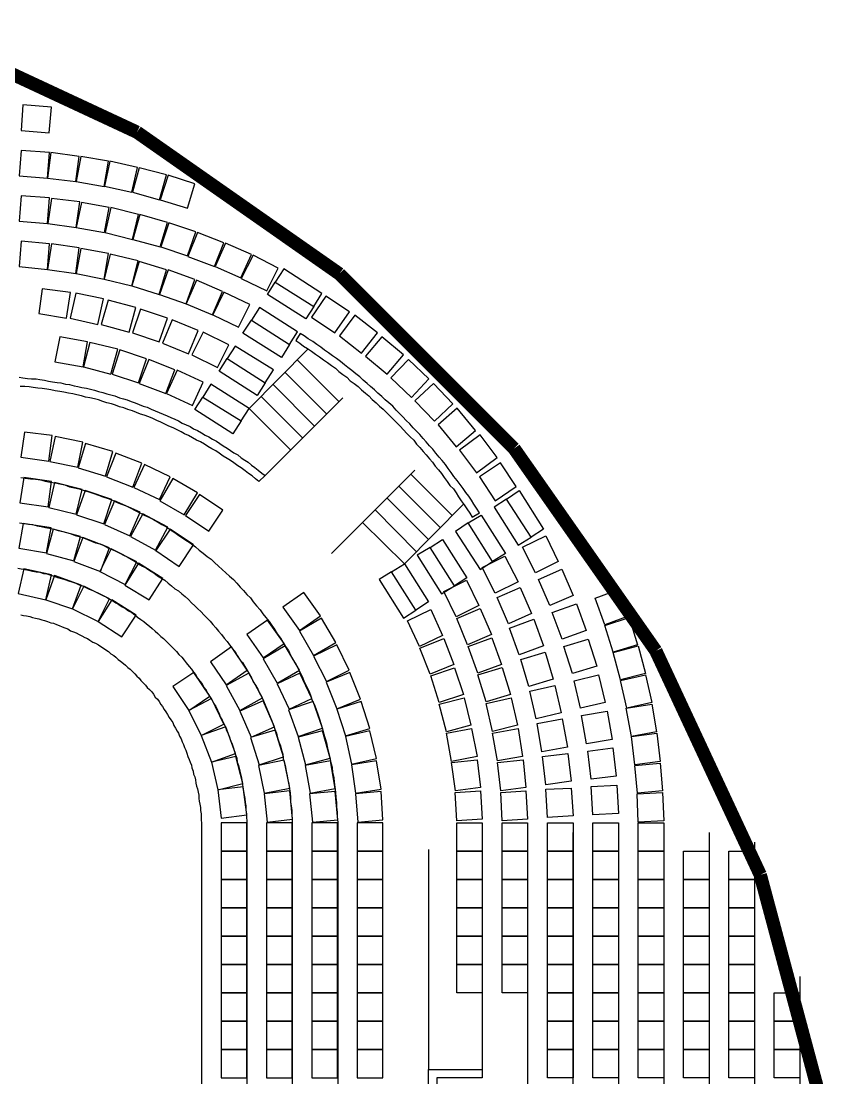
# Model space of a CAD drawing. Header units: millimetres. Extents: x -30921 to 91963, y -65754 to 26853.
# Drawn here: x 15746 to 30026, y 4031 to 22672 of the extents above; entities that cross this region are included whole.
import ezdxf

# ---------------------------------------------------------------- set-up
doc = ezdxf.new("R2010")
doc.units = ezdxf.units.MM
doc.header["$LTSCALE"] = 0.1
doc.header["$MEASUREMENT"] = 0
for name, color, linetype in [('GRADIN ESCALIER', 7, 'CONTINUOUS'), ('GRADINS_FIXES_BAS', 7, 'CONTINUOUS'), ('GRADINS_FIXES_HAUT', 7, 'CONTINUOUS'), ('SALLE CONTOUR', 7, 'CONTINUOUS')]:
    doc.layers.add(name, color=color, linetype=linetype)

msp = doc.modelspace()

# ---------------------------------------------------------------- linework, layer by layer
at = {"layer": 'GRADIN ESCALIER', "color": 7, "linetype": 'Continuous'}
for p, q in [((19768.372, 15839.876), (20808.372, 16889.876)), ((20618.372, 16689.876), (21348.372, 15959.876)), ((20398.372, 16479.876), (21138.372, 15739.876)), ((20188.372, 16259.876), (20918.372, 15529.876)), ((20188.372, 16259.876), (20918.372, 15529.876)), ((19978.372, 16049.876), (20708.372, 15319.876)), ((20048.372, 14659.876), (21418.372, 16029.876)), ((19768.372, 15839.876), (20498.372, 15109.876)), ((21318.372, 13379.876), (22688.372, 14749.876)), ((20048.372, 14659.876), (19938.372, 14549.876)), ((23348.372, 13949.876), (22618.372, 14679.876)), ((23138.372, 13739.876), (22408.372, 14469.876)), ((22928.371, 13529.876), (22198.372, 14259.876)), ((22928.371, 13529.876), (22198.372, 14259.876)), ((22718.372, 13309.876), (21988.372, 14049.876)), ((22508.372, 13099.876), (23548.372, 14149.876)), ((22508.372, 13099.876), (21768.372, 13829.876)), ((21318.372, 13379.876), (21218.372, 13279.876)), ((21318.372, 13379.876), (21218.372, 13279.876)), ((23878.371, 8359.876), (23878.371, 4179.876)), ((24678.371, 8359.876), (24678.371, 2829.876)), ((25478.371, -70.124), (25478.371, 8359.876)), ((26278.372, 8359.876), (26278.372, -22580.124)), ((27078.372, 8359.876), (27078.372, -20820.124)), ((27878.371, 8359.876), (27878.371, -20820.124)), ((22928.371, 8059.876), (22928.371, 4179.876)), ((28678.371, 8189.876), (28678.371, -20820.124)), ((29478.371, 5819.876), (29478.371, -20820.124))]:
    msp.add_line(p, q, dxfattribs=at)
for points in [[(20908.372, 17639.876), (21048.372, 17869.876), (20378.372, 18299.876), (20228.372, 18069.876), (20908.372, 17639.876), (20768.372, 17419.876), (20088.372, 17849.876), (20228.372, 18069.876)], [(20478.372, 16969.876), (20618.372, 17189.876), (19948.372, 17619.876), (19808.372, 17399.876), (20478.372, 16969.876), (20338.372, 16739.876), (19658.372, 17169.876), (19808.372, 17399.876)], [(20048.372, 16289.876), (20198.372, 16519.876), (19518.372, 16939.876), (19378.372, 16719.876), (20048.372, 16289.876), (19908.372, 16069.876), (19238.372, 16499.876), (19378.372, 16719.876)], [(15708.371, 16389.876), (15778.371, 16379.876), (15858.371, 16369.876), (15928.371, 16359.876), (16008.371, 16359.876), (16078.371, 16349.876), (16158.371, 16339.876), (16228.371, 16319.876), (16298.371, 16309.876), (16378.371, 16299.876), (16448.372, 16289.876), (16528.372, 16269.876), (16598.372, 16259.876), (16678.372, 16239.876), (16748.372, 16229.876), (16818.372, 16209.876), (16898.372, 16199.876), (16968.372, 16179.876), (17038.372, 16159.876), (17108.372, 16139.876), (17188.372, 16119.876), (17258.372, 16099.876), (17328.372, 16079.876), (17398.372, 16059.876), (17478.372, 16029.876), (17548.372, 16009.876), (17618.372, 15989.876), (17688.372, 15959.876), (17758.372, 15939.876), (17828.372, 15909.876), (17898.372, 15879.876), (17968.372, 15859.876), (18038.372, 15829.876), (18108.372, 15799.876), (18178.372, 15769.876), (18248.372, 15739.876), (18318.372, 15709.876), (18388.372, 15679.876), (18458.372, 15649.876), (18518.372, 15619.876), (18588.372, 15579.876), (18658.372, 15549.876), (18728.372, 15519.876), (18788.372, 15479.876), (18858.372, 15449.876), (18928.371, 15409.876), (18988.372, 15369.876), (19058.372, 15339.876), (19118.372, 15299.876), (19188.372, 15259.876), (19248.372, 15219.876), (19308.372, 15179.876), (19378.372, 15139.876), (19438.372, 15099.876), (19498.372, 15059.876), (19568.372, 15019.876), (19628.372, 14969.876), (19688.372, 14929.876), (19748.372, 14889.876), (19808.372, 14839.876), (19868.372, 14799.876), (19928.372, 14749.876), (19988.372, 14699.876), (20048.372, 14659.876), (19938.372, 14549.876), (19878.372, 14599.876), (19818.372, 14649.876), (19758.372, 14689.876), (19698.372, 14739.876), (19628.372, 14789.876), (19568.372, 14829.876), (19498.372, 14879.876), (19438.372, 14919.876), (19378.372, 14959.876), (19308.372, 14999.876), (19238.372, 15049.876), (19178.372, 15089.876), (19108.372, 15129.876), (19038.372, 15169.876), (18978.372, 15209.876), (18908.372, 15249.876), (18838.372, 15279.876), (18768.372, 15319.876), (18698.372, 15359.876), (18628.372, 15389.876), (18568.372, 15429.876), (18498.372, 15459.876), (18428.372, 15499.876), (18348.372, 15529.876), (18278.372, 15559.876), (18208.372, 15599.876), (18138.372, 15629.876), (18068.372, 15659.876), (17998.372, 15689.876), (17918.372, 15719.876), (17848.372, 15739.876), (17778.372, 15769.876), (17708.372, 15799.876), (17628.372, 15819.876), (17558.372, 15849.876), (17478.372, 15869.876), (17408.372, 15899.876), (17338.372, 15919.876), (17258.372, 15939.876), (17188.372, 15959.876), (17108.372, 15989.876), (17038.372, 16009.876), (16958.372, 16029.876), (16878.372, 16039.876), (16808.372, 16059.876), (16728.372, 16079.876), (16658.372, 16099.876), (16578.372, 16109.876), (16498.372, 16129.876), (16428.372, 16139.876), (16348.371, 16149.876), (16268.371, 16169.876), (16198.371, 16179.876), (16118.371, 16189.876), (16038.371, 16199.876), (15958.371, 16209.876), (15888.371, 16219.876), (15808.371, 16229.876), (15728.371, 16229.876)], [(19628.372, 15619.876), (19768.372, 15839.876), (19088.372, 16269.876), (18948.372, 16039.876), (19628.372, 15619.876), (19478.372, 15389.876), (18808.372, 15819.876), (18948.372, 16039.876)], [(15738.371, 14619.876), (15818.371, 14609.876), (15908.371, 14599.876), (15998.371, 14589.876), (16088.371, 14579.876), (16168.371, 14559.876), (16258.371, 14539.876), (16348.371, 14529.876), (16428.372, 14509.876), (16518.372, 14489.876), (16598.372, 14459.876), (16688.372, 14439.876), (16768.372, 14419.876), (16858.372, 14389.876), (16938.372, 14369.876), (17028.372, 14339.876), (17108.372, 14309.876), (17188.372, 14279.876), (17278.372, 14249.876), (17358.372, 14219.876), (17438.372, 14179.876), (17518.372, 14149.876), (17598.372, 14119.876), (17678.372, 14079.876), (17758.372, 14039.876), (17838.372, 13999.876), (17918.372, 13959.876), (17998.372, 13919.876), (18078.372, 13879.876), (18148.372, 13839.876), (18228.372, 13789.876), (18308.372, 13749.876), (18378.372, 13699.876), (18458.372, 13649.876), (18528.372, 13599.876), (18598.372, 13549.876), (18678.372, 13499.876), (18748.372, 13449.876), (18818.372, 13399.876), (18888.372, 13339.876), (18958.372, 13289.876), (19028.372, 13229.876), (19098.372, 13179.876), (19158.372, 13119.876), (19228.372, 13059.876), (19288.372, 12999.876), (19358.372, 12939.876), (19418.372, 12879.876), (19488.372, 12819.876), (19548.372, 12759.876), (19608.372, 12689.876), (19668.372, 12629.876), (19728.371, 12559.876), (19788.372, 12499.876), (19838.372, 12429.876), (19898.372, 12359.876), (19958.372, 12289.876), (20008.372, 12219.876), (20058.372, 12149.876), (20118.372, 12079.876), (20168.372, 12009.876), (20218.372, 11939.876), (20268.372, 11859.876), (20318.372, 11789.876), (20358.372, 11719.876), (20408.372, 11639.876), (20458.372, 11569.876), (20498.372, 11489.876), (20538.372, 11409.876), (20588.372, 11329.876), (20628.372, 11259.876), (20668.372, 11179.876), (20708.372, 11099.876), (20738.372, 11019.876), (20778.372, 10939.876), (20818.372, 10859.876), (20848.372, 10779.876), (20878.372, 10689.876), (20918.372, 10609.876), (20948.372, 10529.876), (20978.372, 10449.876), (21008.372, 10359.876), (21028.372, 10279.876), (21058.372, 10189.876), (21078.372, 10109.876), (21108.372, 10019.876), (21128.372, 9939.876), (21148.372, 9849.876), (21168.372, 9769.876), (21188.372, 9679.876), (21208.372, 9589.876), (21228.372, 9509.876), (21238.372, 9419.876), (21258.372, 9329.876), (21268.372, 9249.876), (21278.372, 9159.876), (21288.372, 9069.876), (21298.372, 8979.876), (21308.372, 8889.876), (21308.372, 8809.876), (21318.372, 8719.876), (21318.372, 8629.876), (21328.371, 8539.876), (21328.371, 8449.876), (21328.371, 8369.876), (21328.371, -50010.124)], [(24308.372, 14239.876), (24528.372, 14389.876), (24958.372, 13709.876), (24738.372, 13569.876), (24308.372, 14239.876), (24088.372, 14099.876), (24508.372, 13429.876), (24738.372, 13569.876)], [(15718.371, 13819.876), (15798.371, 13809.876), (15878.371, 13799.876), (15948.371, 13789.876), (16028.371, 13769.876), (16098.371, 13759.876), (16178.371, 13739.876), (16248.371, 13729.876), (16328.371, 13709.876), (16398.372, 13689.876), (16478.372, 13669.876), (16548.372, 13649.876), (16628.372, 13629.876), (16698.372, 13599.876), (16768.372, 13579.876), (16848.372, 13559.876), (16918.372, 13529.876), (16988.372, 13499.876), (17058.372, 13469.876), (17138.372, 13449.876), (17208.372, 13419.876), (17278.372, 13379.876), (17348.372, 13349.876), (17418.372, 13319.876), (17488.372, 13289.876), (17548.372, 13249.876), (17618.372, 13219.876), (17688.372, 13179.876), (17758.372, 13139.876), (17818.372, 13099.876), (17888.372, 13059.876), (17958.372, 13019.876), (18018.372, 12979.876), (18088.372, 12939.876), (18148.372, 12889.876), (18208.372, 12849.876), (18278.372, 12809.876), (18338.372, 12759.876), (18398.372, 12709.876), (18458.372, 12659.876), (18518.372, 12619.876), (18578.372, 12569.876), (18638.372, 12519.876), (18698.372, 12469.876), (18748.372, 12409.876), (18808.372, 12359.876), (18858.372, 12309.876), (18918.372, 12249.876), (18968.372, 12199.876), (19028.372, 12139.876), (19078.372, 12089.876), (19128.372, 12029.876), (19178.372, 11969.876), (19228.372, 11909.876), (19278.372, 11849.876), (19328.372, 11789.876), (19378.372, 11729.876), (19418.372, 11669.876), (19468.372, 11609.876), (19518.372, 11549.876), (19558.372, 11479.876), (19598.372, 11419.876), (19648.372, 11359.876), (19688.372, 11289.876), (19728.371, 11229.876), (19768.372, 11159.876), (19808.372, 11089.876), (19838.372, 11019.876), (19878.372, 10959.876), (19918.372, 10889.876), (19948.372, 10819.876), (19988.372, 10749.876), (20018.372, 10679.876), (20048.372, 10609.876), (20078.372, 10539.876), (20108.372, 10469.876), (20138.372, 10399.876), (20168.372, 10329.876), (20198.372, 10249.876), (20218.372, 10179.876), (20248.372, 10109.876), (20268.372, 10029.876), (20288.372, 9959.876), (20318.372, 9889.876), (20338.372, 9809.876), (20358.372, 9739.876), (20368.372, 9659.876), (20388.372, 9589.876), (20408.372, 9509.876), (20418.372, 9439.876), (20438.372, 9359.876), (20448.372, 9289.876), (20468.372, 9209.876), (20478.372, 9129.876), (20488.372, 9059.876), (20498.372, 8979.876), (20498.372, 8899.876), (20508.372, 8829.876), (20518.372, 8749.876), (20518.372, 8669.876), (20528.371, 8599.876), (20528.371, 8519.876), (20528.371, 8439.876), (20528.371, 8369.876), (20528.371, -50000.124)], [(23628.372, 13819.876), (23858.372, 13959.876), (24288.372, 13279.876), (24058.372, 13139.876), (23628.372, 13819.876), (23408.372, 13669.876), (23838.372, 12999.876), (24058.372, 13139.876)], [(22958.372, 13389.876), (23178.372, 13529.876), (23608.372, 12849.876), (23388.372, 12709.876), (22958.372, 13389.876), (22728.372, 13249.876), (23158.372, 12569.876), (23388.372, 12709.876)], [(22278.372, 12959.876), (22508.372, 13099.876), (22928.371, 12429.876), (22708.372, 12279.876), (22278.372, 12959.876), (22058.372, 12819.876), (22488.372, 12139.876), (22708.372, 12279.876)], [(15688.371, 13019.876), (15748.371, 13009.876), (15818.371, 12999.876), (15878.371, 12989.876), (15948.371, 12969.876), (16008.371, 12959.876), (16078.371, 12949.876), (16138.371, 12929.876), (16198.371, 12919.876), (16268.371, 12899.876), (16328.371, 12879.876), (16388.372, 12859.876), (16458.372, 12839.876), (16518.372, 12819.876), (16578.372, 12799.876), (16638.372, 12779.876), (16708.372, 12759.876), (16768.372, 12729.876), (16828.372, 12709.876), (16888.372, 12679.876), (16948.372, 12649.876), (17008.372, 12629.876), (17068.372, 12599.876), (17128.372, 12569.876), (17188.372, 12539.876), (17248.372, 12509.876), (17298.372, 12479.876), (17358.372, 12449.876), (17418.372, 12409.876), (17468.372, 12379.876), (17528.372, 12339.876), (17588.372, 12309.876), (17638.372, 12269.876), (17698.372, 12239.876), (17748.372, 12199.876), (17798.372, 12159.876), (17858.372, 12119.876), (17908.372, 12079.876), (17958.372, 12039.876), (18008.372, 11999.876), (18058.372, 11959.876), (18108.372, 11909.876), (18158.372, 11869.876), (18208.372, 11819.876), (18258.372, 11779.876), (18308.372, 11729.876), (18348.372, 11689.876), (18398.372, 11639.876), (18448.372, 11589.876), (18488.372, 11549.876), (18528.372, 11499.876), (18578.372, 11449.876), (18618.372, 11399.876), (18658.372, 11349.876), (18708.372, 11289.876), (18748.372, 11239.876), (18788.372, 11189.876), (18828.372, 11139.876), (18858.372, 11079.876), (18898.372, 11029.876), (18938.372, 10979.876), (18968.372, 10919.876), (19008.372, 10869.876), (19038.372, 10809.876), (19078.372, 10749.876), (19108.372, 10699.876), (19138.372, 10639.876), (19178.372, 10579.876), (19208.372, 10519.876), (19238.372, 10459.876), (19258.372, 10399.876), (19288.372, 10339.876), (19318.372, 10279.876), (19348.372, 10219.876), (19368.372, 10159.876), (19398.372, 10099.876), (19418.372, 10039.876), (19438.372, 9979.876), (19468.372, 9919.876), (19488.372, 9849.876), (19508.372, 9789.876), (19528.372, 9729.876), (19548.372, 9669.876), (19558.372, 9599.876), (19578.372, 9539.876), (19598.372, 9469.876), (19608.372, 9409.876), (19628.372, 9349.876), (19638.372, 9279.876), (19648.372, 9219.876), (19658.372, 9149.876), (19668.372, 9089.876), (19678.372, 9019.876), (19688.372, 8959.876), (19698.372, 8889.876), (19708.372, 8829.876), (19708.372, 8759.876), (19718.372, 8689.876), (19718.372, 8629.876), (19728.371, 8559.876), (19728.371, 8499.876), (19728.371, 8429.876), (19728.371, 8369.876), (19728.371, -50000.124)], [(15738.371, 12199.876), (15788.371, 12189.876), (15838.371, 12179.876), (15898.371, 12169.876), (15948.371, 12149.876), (15998.371, 12139.876), (16058.371, 12129.876), (16108.371, 12109.876), (16158.371, 12099.876), (16208.371, 12079.876), (16268.371, 12059.876), (16318.371, 12049.876), (16368.371, 12029.876), (16418.372, 12009.876), (16468.372, 11989.876), (16518.372, 11969.876), (16568.372, 11949.876), (16618.372, 11919.876), (16668.372, 11899.876), (16718.372, 11879.876), (16768.372, 11849.876), (16818.372, 11829.876), (16868.372, 11799.876), (16918.372, 11779.876), (16958.372, 11749.876), (17008.372, 11719.876), (17058.372, 11699.876), (17108.372, 11669.876), (17148.372, 11639.876), (17198.372, 11609.876), (17238.372, 11579.876), (17288.372, 11549.876), (17328.372, 11509.876), (17378.372, 11479.876), (17418.372, 11449.876), (17458.372, 11409.876), (17498.372, 11379.876), (17548.372, 11339.876), (17588.372, 11309.876), (17628.372, 11269.876), (17668.372, 11239.876), (17708.372, 11199.876), (17748.372, 11159.876), (17788.372, 11119.876), (17828.372, 11079.876), (17858.372, 11039.876), (17898.372, 10999.876), (17938.372, 10959.876), (17968.372, 10919.876), (18008.372, 10879.876), (18048.372, 10839.876), (18078.372, 10799.876), (18108.372, 10749.876), (18148.372, 10709.876), (18178.372, 10669.876), (18208.372, 10619.876), (18238.372, 10579.876), (18268.372, 10529.876), (18298.372, 10489.876), (18328.372, 10439.876), (18358.372, 10389.876), (18388.372, 10349.876), (18418.372, 10299.876), (18438.372, 10249.876), (18468.372, 10199.876), (18498.372, 10149.876), (18518.372, 10109.876), (18538.372, 10059.876), (18568.372, 10009.876), (18588.372, 9959.876), (18608.372, 9909.876), (18628.372, 9859.876), (18648.372, 9809.876), (18668.372, 9759.876), (18688.372, 9699.876), (18708.372, 9649.876), (18728.372, 9599.876), (18748.372, 9549.876), (18758.372, 9499.876), (18778.372, 9439.876), (18788.372, 9389.876), (18808.372, 9339.876), (18818.372, 9289.876), (18828.372, 9229.876), (18838.372, 9179.876), (18858.372, 9129.876), (18868.372, 9069.876), (18878.372, 9019.876), (18878.372, 8959.876), (18888.372, 8909.876), (18898.372, 8859.876), (18908.372, 8799.876), (18908.372, 8749.876), (18918.372, 8689.876), (18918.372, 8639.876), (18918.372, 8579.876), (18928.371, 8529.876), (18928.371, 8469.876), (18928.371, 8419.876), (18928.371, 8369.876), (18928.371, -50000.124)]]:
    msp.add_lwpolyline(points, dxfattribs=at)
for points in [[(23698.372, 13919.876), (23828.372, 13999.876), (23778.372, 14079.876), (23728.372, 14149.876), (23688.372, 14219.876), (23638.372, 14289.876), (23588.372, 14359.876), (23538.372, 14429.876), (23488.372, 14499.876), (23438.372, 14569.876), (23378.372, 14639.876), (23328.372, 14709.876), (23278.372, 14779.876), (23228.372, 14849.876), (23168.372, 14919.876), (23118.372, 14979.876), (23058.372, 15049.876), (23008.372, 15119.876), (22948.372, 15179.876), (22888.372, 15249.876), (22838.372, 15309.876), (22778.372, 15379.876), (22718.372, 15439.876), (22658.372, 15499.876), (22598.372, 15569.876), (22538.372, 15629.876), (22478.372, 15689.876), (22418.372, 15749.876), (22358.372, 15809.876), (22298.372, 15879.876), (22228.372, 15939.876), (22168.372, 15989.876), (22108.372, 16049.876), (22038.372, 16109.876), (21978.372, 16169.876), (21908.372, 16229.876), (21848.372, 16279.876), (21778.372, 16339.876), (21718.372, 16399.876), (21648.372, 16449.876), (21578.372, 16509.876), (21508.372, 16559.876), (21448.372, 16609.876), (21378.372, 16669.876), (21308.372, 16719.876), (21238.372, 16769.876), (21168.372, 16819.876), (21098.372, 16869.876), (21028.372, 16919.876), (20958.372, 16969.876), (20888.372, 17019.876), (20808.372, 17069.876), (20738.372, 17119.876), (20668.372, 17159.876), (20588.372, 17039.876), (20658.372, 16989.876), (20728.372, 16939.876), (20798.372, 16899.876), (20868.372, 16849.876), (20938.372, 16799.876), (21008.372, 16749.876), (21078.372, 16699.876), (21148.372, 16649.876), (21218.372, 16599.876), (21288.372, 16549.876), (21348.372, 16489.876), (21418.372, 16439.876), (21488.372, 16389.876), (21548.372, 16329.876), (21618.372, 16279.876), (21688.372, 16229.876), (21748.372, 16169.876), (21818.372, 16109.876), (21878.372, 16059.876), (21938.372, 15999.876), (22008.372, 15939.876), (22068.372, 15879.876), (22128.372, 15829.876), (22188.372, 15769.876), (22248.372, 15709.876), (22308.372, 15649.876), (22368.372, 15589.876), (22428.372, 15529.876), (22488.372, 15459.876), (22548.372, 15399.876), (22608.372, 15339.876), (22668.372, 15279.876), (22718.372, 15209.876), (22778.372, 15149.876), (22838.372, 15079.876), (22888.372, 15019.876), (22948.372, 14949.876), (22998.372, 14889.876), (23048.372, 14819.876), (23108.372, 14759.876), (23158.372, 14689.876), (23208.372, 14619.876), (23258.372, 14549.876), (23308.372, 14479.876), (23368.372, 14419.876), (23418.372, 14349.876), (23458.372, 14279.876), (23508.372, 14209.876), (23558.372, 14139.876), (23608.372, 14069.876), (23658.372, 13989.876)], [(23878.371, 4029.876), (23078.372, 4029.876), (23078.372, 359.876), (22928.371, 359.876), (22928.371, 4179.876), (23878.371, 4179.876)]]:
    msp.add_lwpolyline(points, close=True, dxfattribs=at)
at = {"layer": 'GRADINS_FIXES_BAS', "color": 7, "linetype": 'Continuous'}
for points in [[(15803.371, 15422.876), (15743.371, 14982.876), (16233.371, 14912.876), (16293.371, 15362.876)], [(16343.371, 15342.876), (16253.371, 14902.876), (16743.372, 14802.876), (16833.372, 15242.876)], [(16883.372, 15222.876), (16753.372, 14792.876), (17233.372, 14642.876), (17363.372, 15082.876)], [(17413.372, 15052.876), (17253.372, 14632.876), (17713.372, 14452.876), (17873.372, 14872.876)], [(17923.372, 14852.876), (17733.372, 14442.876), (18183.372, 14232.876), (18373.372, 14632.876)], [(15793.371, 14622.876), (15723.371, 14172.876), (16223.371, 14102.876), (16283.371, 14552.876)], [(18423.372, 14602.876), (18193.372, 14212.876), (18623.372, 13962.876), (18853.372, 14352.876)], [(16333.371, 14532.876), (16233.371, 14092.876), (16713.372, 13972.876), (16823.372, 14412.876)], [(16873.372, 14392.876), (16723.372, 13962.876), (17203.372, 13802.876), (17343.372, 14232.876)], [(17393.372, 14212.876), (17213.372, 13792.876), (17663.372, 13592.876), (17843.372, 14012.876)], [(18893.372, 14322.876), (18643.372, 13952.876), (19053.372, 13672.876), (19303.372, 14042.876)], [(17893.372, 13982.876), (17673.372, 13582.876), (18113.372, 13342.876), (18333.372, 13742.876)], [(15783.371, 13812.876), (15703.371, 13372.876), (16193.371, 13292.876), (16273.371, 13732.876)], [(16313.371, 13712.876), (16193.371, 13282.876), (16673.372, 13152.876), (16793.372, 13582.876)], [(18373.372, 13712.876), (18123.372, 13332.876), (18533.372, 13052.876), (18783.372, 13432.876)], [(16833.372, 13562.876), (16673.372, 13142.876), (17143.372, 12962.876), (17303.372, 13382.876)], [(17333.372, 13362.876), (17133.372, 12962.876), (17583.372, 12732.876), (17783.372, 13132.876)], [(17813.372, 13112.876), (17573.372, 12722.876), (18003.372, 12462.876), (18243.372, 12842.876)], [(15793.371, 13012.876), (15693.371, 12572.876), (16183.371, 12462.876), (16283.371, 12902.876)], [(16333.371, 12892.876), (16183.371, 12462.876), (16653.372, 12302.876), (16803.372, 12722.876)], [(16853.372, 12702.876), (16653.372, 12302.876), (17103.372, 12082.876), (17303.372, 12482.876)], [(20733.372, 12592.876), (20363.372, 12332.876), (20653.372, 11922.876), (21023.372, 12182.876)], [(17343.372, 12462.876), (17103.372, 12082.876), (17523.372, 11812.876), (17773.372, 12192.876)], [(21043.372, 12142.876), (20653.372, 11912.876), (20903.372, 11482.876), (21293.372, 11712.876)], [(20093.372, 12102.876), (19723.372, 11852.876), (20013.372, 11442.876), (20383.372, 11692.876)], [(19453.372, 11632.876), (19083.372, 11372.876), (19363.372, 10962.876), (19733.372, 11222.876)], [(20403.372, 11652.876), (20013.372, 11422.876), (20263.372, 10992.876), (20653.372, 11222.876)], [(21313.372, 11672.876), (20903.372, 11472.876), (21133.372, 11022.876), (21533.372, 11222.876)], [(18793.372, 11182.876), (18423.372, 10932.876), (18703.372, 10512.876), (19073.372, 10762.876)], [(19763.372, 11172.876), (19363.372, 10952.876), (19603.372, 10512.876), (20003.372, 10732.876)], [(20663.372, 11172.876), (20263.372, 10982.876), (20473.372, 10532.876), (20873.371, 10722.876)], [(21543.372, 11182.876), (21123.372, 11012.876), (21313.372, 10542.876), (21733.372, 10712.876)], [(19103.372, 10722.876), (18703.372, 10512.876), (18923.372, 10072.876), (19323.372, 10272.876)], [(20013.372, 10682.876), (19603.372, 10502.876), (19803.372, 10042.876), (20213.372, 10222.876)], [(20893.372, 10672.876), (20463.372, 10522.876), (20633.372, 10052.876), (21063.372, 10202.876)], [(21743.372, 10672.876), (21313.372, 10532.876), (21463.372, 10062.876), (21893.372, 10192.876)], [(19353.372, 10222.876), (18923.372, 10072.876), (19103.372, 9602.876), (19523.372, 9752.876)], [(20223.372, 10162.876), (19793.372, 10032.876), (19943.372, 9552.876), (20373.372, 9692.876)], [(21063.372, 10152.876), (20633.372, 10042.876), (20763.372, 9552.876), (21193.372, 9672.876)], [(21893.372, 10152.876), (21463.372, 10052.876), (21573.372, 9562.876), (22013.372, 9662.876)], [(19533.372, 9702.876), (19103.372, 9602.876), (19213.372, 9112.876), (19653.372, 9222.876)], [(20383.372, 9632.876), (19933.372, 9542.876), (20033.372, 9052.876), (20483.372, 9142.876)], [(21203.372, 9622.876), (20753.372, 9542.876), (20843.372, 9052.876), (21283.372, 9132.876)], [(22013.372, 9622.876), (21573.372, 9552.876), (21643.372, 9052.876), (22093.372, 9122.876)], [(19663.372, 9162.876), (19213.372, 9112.876), (19273.372, 8612.876), (19723.372, 8672.876)], [(20483.372, 9092.876), (20033.372, 9042.876), (20083.372, 8542.876), (20533.372, 8592.876)], [(21283.372, 9082.876), (20833.372, 9042.876), (20883.372, 8542.876), (21333.372, 8582.876)], [(22093.372, 9082.876), (21643.372, 9042.876), (21683.372, 8542.876), (22123.371, 8582.876)], [(19723.372, 8532.876), (19273.372, 8532.876), (19273.372, 8032.876), (19723.372, 8032.876)], [(20523.372, 8532.876), (20073.371, 8532.876), (20073.371, 8032.876), (20523.372, 8032.876)], [(21323.371, 8532.876), (20873.371, 8532.876), (20873.371, 8032.876), (21323.371, 8032.876)], [(22123.371, 8532.876), (21673.371, 8532.876), (21673.371, 8032.876), (22123.371, 8032.876)], [(19723.372, 8032.876), (19273.372, 8032.876), (19273.372, 7532.876), (19723.372, 7532.876)], [(20523.372, 8032.876), (20073.371, 8032.876), (20073.371, 7532.876), (20523.372, 7532.876)], [(21323.371, 8032.876), (20873.371, 8032.876), (20873.371, 7532.876), (21323.371, 7532.876)], [(22123.371, 8032.876), (21673.371, 8032.876), (21673.371, 7532.876), (22123.371, 7532.876)], [(19723.372, 7532.876), (19273.372, 7532.876), (19273.372, 7032.876), (19723.372, 7032.876)], [(20523.372, 7532.876), (20073.371, 7532.876), (20073.371, 7032.876), (20523.372, 7032.876)], [(21323.371, 7532.876), (20873.371, 7532.876), (20873.371, 7032.876), (21323.371, 7032.876)], [(22123.371, 7532.876), (21673.371, 7532.876), (21673.371, 7032.876), (22123.371, 7032.876)], [(19723.372, 7032.876), (19273.372, 7032.876), (19273.372, 6532.876), (19723.372, 6532.876)], [(20523.372, 7032.876), (20073.371, 7032.876), (20073.371, 6532.876), (20523.372, 6532.876)], [(21323.371, 7032.876), (20873.371, 7032.876), (20873.371, 6532.876), (21323.371, 6532.876)], [(22123.371, 7032.876), (21673.371, 7032.876), (21673.371, 6532.876), (22123.371, 6532.876)], [(19723.372, 6532.876), (19273.372, 6532.876), (19273.372, 6032.876), (19723.372, 6032.876)], [(20523.372, 6532.876), (20073.371, 6532.876), (20073.371, 6032.876), (20523.372, 6032.876)], [(21323.371, 6532.876), (20873.371, 6532.876), (20873.371, 6032.876), (21323.371, 6032.876)], [(22123.371, 6532.876), (21673.371, 6532.876), (21673.371, 6032.876), (22123.371, 6032.876)], [(19723.372, 6032.876), (19273.372, 6032.876), (19273.372, 5532.876), (19723.372, 5532.876)], [(20523.372, 6032.876), (20073.371, 6032.876), (20073.371, 5532.876), (20523.372, 5532.876)], [(21323.371, 6032.876), (20873.371, 6032.876), (20873.371, 5532.876), (21323.371, 5532.876)], [(22123.371, 6032.876), (21673.371, 6032.876), (21673.371, 5532.876), (22123.371, 5532.876)], [(19723.372, 5532.876), (19273.372, 5532.876), (19273.372, 5032.876), (19723.372, 5032.876)], [(20523.372, 5532.876), (20073.371, 5532.876), (20073.371, 5032.876), (20523.372, 5032.876)], [(21323.371, 5532.876), (20873.371, 5532.876), (20873.371, 5032.876), (21323.371, 5032.876)], [(22123.371, 5532.876), (21673.371, 5532.876), (21673.371, 5032.876), (22123.371, 5032.876)], [(19723.372, 5032.876), (19273.372, 5032.876), (19273.372, 4532.876), (19723.372, 4532.876)], [(20523.372, 5032.876), (20073.371, 5032.876), (20073.371, 4532.876), (20523.372, 4532.876)], [(21323.371, 5032.876), (20873.371, 5032.876), (20873.371, 4532.876), (21323.371, 4532.876)], [(22123.371, 5032.876), (21673.371, 5032.876), (21673.371, 4532.876), (22123.371, 4532.876)], [(19723.372, 4532.876), (19273.372, 4532.876), (19273.372, 4032.876), (19723.372, 4032.876)], [(20523.372, 4532.876), (20073.371, 4532.876), (20073.371, 4032.876), (20523.372, 4032.876)], [(21323.371, 4532.876), (20873.371, 4532.876), (20873.371, 4032.876), (21323.371, 4032.876)], [(22123.371, 4532.876), (21673.371, 4532.876), (21673.371, 4032.876), (22123.371, 4032.876)]]:
    msp.add_lwpolyline(points, close=True, dxfattribs=at)
at = {"layer": 'GRADINS_FIXES_HAUT', "color": 7, "linetype": 'Continuous'}
for points in [[(16238.371, 20702.876), (16278.371, 21152.876), (15778.371, 21192.876), (15748.371, 20742.876)], [(16208.371, 19902.876), (16248.371, 20352.876), (15748.371, 20392.876), (15708.371, 19942.876)], [(16708.372, 19842.876), (16768.372, 20282.876), (16268.371, 20352.876), (16208.371, 19902.876)], [(17208.372, 19752.876), (17288.372, 20202.876), (16798.372, 20282.876), (16718.372, 19842.876)], [(17698.372, 19652.876), (17798.372, 20092.876), (17308.372, 20202.876), (17218.372, 19762.876)], [(18188.372, 19522.876), (18308.372, 19962.876), (17828.372, 20082.876), (17708.372, 19652.876)], [(18678.372, 19372.876), (18808.372, 19802.876), (18338.372, 19952.876), (18198.372, 19522.876)], [(16208.371, 19102.876), (16248.371, 19552.876), (15748.371, 19592.876), (15708.371, 19142.876)], [(16718.372, 19032.876), (16778.372, 19482.876), (16278.371, 19542.876), (16218.371, 19102.876)], [(17218.372, 18942.876), (17298.372, 19382.876), (16808.372, 19472.876), (16718.372, 19032.876)], [(17708.372, 18822.876), (17818.372, 19262.876), (17328.372, 19382.876), (17228.372, 18942.876)], [(18198.372, 18692.876), (18328.372, 19122.876), (17838.372, 19262.876), (17718.372, 18822.876)], [(18678.372, 18532.876), (18828.372, 18952.876), (18348.372, 19112.876), (18208.372, 18692.876)], [(19158.372, 18342.876), (19318.372, 18762.876), (18858.372, 18942.876), (18688.372, 18522.876)], [(16208.371, 18292.876), (16248.371, 18742.876), (15748.371, 18792.876), (15708.371, 18342.876)], [(16708.372, 18222.876), (16768.372, 18672.876), (16278.371, 18742.876), (16208.371, 18292.876)], [(17208.372, 18122.876), (17288.372, 18572.876), (16798.372, 18662.876), (16718.372, 18222.876)], [(19618.372, 18142.876), (19808.372, 18552.876), (19348.372, 18752.876), (19168.372, 18342.876)], [(17698.372, 18002.876), (17808.372, 18442.876), (17318.372, 18562.876), (17208.372, 18122.876)], [(20078.372, 17912.876), (20278.372, 18312.876), (19838.372, 18542.876), (19628.372, 18132.876)], [(18178.372, 17852.876), (18308.372, 18282.876), (17828.372, 18432.876), (17698.372, 18002.876)], [(18658.372, 17682.876), (18808.372, 18112.876), (18338.372, 18282.876), (18188.372, 17852.876)], [(19118.372, 17492.876), (19298.372, 17902.876), (18838.372, 18102.876), (18658.372, 17682.876)], [(16548.372, 17432.876), (16618.372, 17882.876), (16118.371, 17952.876), (16058.371, 17512.876)], [(17098.372, 17322.876), (17198.372, 17772.876), (16708.372, 17872.876), (16608.372, 17432.876)], [(17648.372, 17182.876), (17768.372, 17622.876), (17278.372, 17752.876), (17158.372, 17322.876)], [(19578.372, 17272.876), (19778.372, 17672.876), (19318.372, 17892.876), (19128.372, 17492.876)], [(21278.372, 17172.876), (21538.372, 17542.876), (21118.372, 17822.876), (20868.372, 17452.876)], [(18178.372, 17012.876), (18328.372, 17432.876), (17848.372, 17592.876), (17708.372, 17172.876)], [(18698.372, 16802.876), (18868.372, 17212.876), (18408.372, 17402.876), (18238.372, 16992.876)], [(21748.372, 16812.876), (22028.372, 17172.876), (21628.372, 17482.876), (21358.372, 17122.876)], [(19208.372, 16562.876), (19408.372, 16962.876), (18958.372, 17182.876), (18758.372, 16782.876)], [(16838.372, 16572.876), (16918.372, 17012.876), (16428.372, 17102.876), (16338.371, 16662.876)], [(17328.372, 16442.876), (17448.372, 16882.876), (16958.372, 17002.876), (16848.372, 16572.876)], [(22198.372, 16442.876), (22488.372, 16782.876), (22108.372, 17102.876), (21818.372, 16762.876)], [(17818.372, 16292.876), (17958.372, 16712.876), (17488.372, 16872.876), (17348.372, 16442.876)], [(18298.372, 16102.876), (18458.372, 16522.876), (17998.372, 16702.876), (17828.372, 16282.876)], [(22628.372, 16032.876), (22938.372, 16362.876), (22578.372, 16702.876), (22268.372, 16382.876)], [(18768.372, 15892.876), (18958.372, 16302.876), (18498.372, 16512.876), (18308.372, 16102.876)], [(23038.372, 15612.876), (23358.372, 15922.876), (23018.372, 16282.876), (22688.372, 15972.876)], [(23418.372, 15162.876), (23758.372, 15452.876), (23438.372, 15842.876), (23098.372, 15552.876)], [(23778.372, 14702.876), (24138.372, 14972.876), (23838.372, 15372.876), (23478.372, 15102.876)], [(24108.372, 14212.876), (24478.372, 14462.876), (24198.372, 14882.876), (23828.372, 14632.876)], [(24108.372, 14212.876), (24478.372, 14462.876), (24198.372, 14882.876), (23828.372, 14632.876)], [(24588.372, 13392.876), (24998.372, 13592.876), (25218.372, 13142.876), (24818.372, 12942.876)], [(23878.371, 13032.876), (24278.372, 13232.876), (24508.372, 12782.876), (24108.372, 12582.876)], [(24868.372, 12822.876), (25278.372, 13002.876), (25478.371, 12542.876), (25068.372, 12362.876)], [(23198.372, 12612.876), (23598.372, 12812.876), (23818.372, 12362.876), (23418.372, 12162.876)], [(24138.372, 12502.876), (24548.372, 12682.876), (24748.372, 12222.876), (24338.372, 12042.876)], [(25868.372, 12492.876), (26298.372, 12652.876), (26468.372, 12182.876), (26038.372, 12022.876)], [(23428.371, 12132.876), (23838.372, 12312.876), (24038.372, 11852.876), (23618.372, 11672.876)], [(25108.372, 12242.876), (25538.372, 12392.876), (25708.372, 11922.876), (25288.372, 11772.876)], [(22558.372, 12092.876), (22968.372, 12292.876), (23178.372, 11832.876), (22768.372, 11642.876)], [(24358.372, 11962.876), (24788.372, 12122.876), (24958.372, 11652.876), (24528.372, 11492.876)], [(26038.372, 12012.876), (26468.372, 12152.876), (26618.372, 11672.876), (26188.372, 11542.876)], [(22778.372, 11612.876), (23198.372, 11782.876), (23378.372, 11322.876), (22958.372, 11152.876)], [(23628.372, 11642.876), (24048.372, 11792.876), (24218.372, 11322.876), (23798.372, 11172.876)], [(25318.372, 11642.876), (25748.372, 11772.876), (25898.372, 11292.876), (25468.372, 11162.876)], [(26188.372, 11532.876), (26628.371, 11652.876), (26758.372, 11162.876), (26318.372, 11052.876)], [(24558.372, 11412.876), (24988.372, 11542.876), (25128.372, 11062.876), (24698.372, 10932.876)], [(22968.372, 11122.876), (23388.372, 11262.876), (23548.372, 10792.876), (23118.372, 10652.876)], [(23798.372, 11142.876), (24228.371, 11272.876), (24378.372, 10792.876), (23948.372, 10662.876)], [(25498.372, 11032.876), (25928.372, 11142.876), (26048.372, 10652.876), (25608.372, 10552.876)], [(26318.372, 11042.876), (26758.372, 11142.876), (26868.372, 10652.876), (26428.372, 10552.876)], [(24718.372, 10852.876), (25158.372, 10952.876), (25268.372, 10472.876), (24828.372, 10362.876)], [(23118.372, 10622.876), (23558.372, 10732.876), (23678.372, 10252.876), (23248.372, 10132.876)], [(23948.372, 10632.876), (24388.372, 10732.876), (24498.372, 10252.876), (24058.372, 10142.876)], [(25628.372, 10422.876), (26078.372, 10502.876), (26168.372, 10002.876), (25718.372, 9922.876)], [(26418.372, 10552.876), (26868.372, 10622.876), (26948.372, 10132.876), (26508.372, 10052.876)], [(24848.372, 10282.876), (25288.372, 10362.876), (25378.372, 9862.876), (24928.372, 9782.876)], [(23248.372, 10112.876), (23688.372, 10192.876), (23788.372, 9702.876), (23338.372, 9612.876)], [(24058.372, 10112.876), (24508.372, 10192.876), (24588.372, 9702.876), (24148.372, 9622.876)], [(26508.372, 10052.876), (26958.372, 10112.876), (27018.372, 9612.876), (26568.372, 9552.876)], [(24938.372, 9702.876), (25388.372, 9752.876), (25448.372, 9262.876), (24998.372, 9202.876)], [(25738.372, 9792.876), (26178.372, 9852.876), (26238.372, 9352.876), (25798.372, 9302.876)], [(23338.372, 9592.876), (23788.372, 9642.876), (23848.372, 9152.876), (23408.372, 9092.876)], [(24148.372, 9592.876), (24598.372, 9642.876), (24648.372, 9152.876), (24208.372, 9092.876)], [(26568.372, 9542.876), (27018.372, 9582.876), (27058.372, 9092.876), (26618.372, 9052.876)], [(24998.372, 9122.876), (25448.372, 9142.876), (25478.371, 8652.876), (25028.372, 8622.876)], [(25798.372, 9172.876), (26248.372, 9192.876), (26278.372, 8692.876), (25828.372, 8672.876)], [(23398.372, 9062.876), (23848.372, 9092.876), (23878.371, 8592.876), (23428.371, 8562.876)], [(24208.372, 9062.876), (24648.372, 9092.876), (24678.371, 8592.876), (24228.371, 8562.876)], [(26608.372, 9042.876), (27058.372, 9062.876), (27078.372, 8562.876), (26628.371, 8542.876)], [(23428.371, 8532.876), (23878.371, 8532.876), (23878.371, 8032.876), (23428.371, 8032.876)], [(24228.371, 8532.876), (24678.371, 8532.876), (24678.371, 8032.876), (24228.371, 8032.876)], [(25028.372, 8532.876), (25478.371, 8532.876), (25478.371, 8032.876), (25028.372, 8032.876)], [(25828.372, 8532.876), (26278.372, 8532.876), (26278.372, 8032.876), (25828.372, 8032.876)], [(26628.371, 8532.876), (27078.372, 8532.876), (27078.372, 8032.876), (26628.371, 8032.876)], [(23428.371, 8032.876), (23878.371, 8032.876), (23878.371, 7532.876), (23428.371, 7532.876)], [(24228.371, 8032.876), (24678.371, 8032.876), (24678.371, 7532.876), (24228.371, 7532.876)], [(25028.372, 8032.876), (25478.371, 8032.876), (25478.371, 7532.876), (25028.372, 7532.876)], [(25828.372, 8032.876), (26278.372, 8032.876), (26278.372, 7532.876), (25828.372, 7532.876)], [(26628.371, 8032.876), (27078.372, 8032.876), (27078.372, 7532.876), (26628.371, 7532.876)], [(27428.371, 8032.876), (27878.371, 8032.876), (27878.371, 7532.876), (27428.371, 7532.876)], [(28228.371, 8032.876), (28678.371, 8032.876), (28678.371, 7532.876), (28228.371, 7532.876)], [(23428.371, 7532.876), (23878.371, 7532.876), (23878.371, 7032.876), (23428.371, 7032.876)], [(24228.371, 7532.876), (24678.371, 7532.876), (24678.371, 7032.876), (24228.371, 7032.876)], [(25028.372, 7532.876), (25478.371, 7532.876), (25478.371, 7032.876), (25028.372, 7032.876)], [(25828.372, 7532.876), (26278.372, 7532.876), (26278.372, 7032.876), (25828.372, 7032.876)], [(26628.371, 7532.876), (27078.372, 7532.876), (27078.372, 7032.876), (26628.371, 7032.876)], [(27428.371, 7532.876), (27878.371, 7532.876), (27878.371, 7032.876), (27428.371, 7032.876)], [(28228.371, 7532.876), (28678.371, 7532.876), (28678.371, 7032.876), (28228.371, 7032.876)], [(23428.371, 7032.876), (23878.371, 7032.876), (23878.371, 6532.876), (23428.371, 6532.876)], [(24228.371, 7032.876), (24678.371, 7032.876), (24678.371, 6532.876), (24228.371, 6532.876)], [(25028.372, 7032.876), (25478.371, 7032.876), (25478.371, 6532.876), (25028.372, 6532.876)], [(25828.372, 7032.876), (26278.372, 7032.876), (26278.372, 6532.876), (25828.372, 6532.876)], [(26628.371, 7032.876), (27078.372, 7032.876), (27078.372, 6532.876), (26628.371, 6532.876)], [(27428.371, 7032.876), (27878.371, 7032.876), (27878.371, 6532.876), (27428.371, 6532.876)], [(28228.371, 7032.876), (28678.371, 7032.876), (28678.371, 6532.876), (28228.371, 6532.876)], [(23428.371, 6532.876), (23878.371, 6532.876), (23878.371, 6032.876), (23428.371, 6032.876)], [(24228.371, 6532.876), (24678.371, 6532.876), (24678.371, 6032.876), (24228.371, 6032.876)], [(25028.372, 6532.876), (25478.371, 6532.876), (25478.371, 6032.876), (25028.372, 6032.876)], [(25828.372, 6532.876), (26278.372, 6532.876), (26278.372, 6032.876), (25828.372, 6032.876)], [(26628.371, 6532.876), (27078.372, 6532.876), (27078.372, 6032.876), (26628.371, 6032.876)], [(27428.371, 6532.876), (27878.371, 6532.876), (27878.371, 6032.876), (27428.371, 6032.876)], [(28228.371, 6532.876), (28678.371, 6532.876), (28678.371, 6032.876), (28228.371, 6032.876)], [(23428.371, 6032.876), (23878.371, 6032.876), (23878.371, 5532.876), (23428.371, 5532.876)], [(24228.371, 6032.876), (24678.371, 6032.876), (24678.371, 5532.876), (24228.371, 5532.876)], [(25028.372, 6032.876), (25478.371, 6032.876), (25478.371, 5532.876), (25028.372, 5532.876)], [(25828.372, 6032.876), (26278.372, 6032.876), (26278.372, 5532.876), (25828.372, 5532.876)], [(26628.371, 6032.876), (27078.372, 6032.876), (27078.372, 5532.876), (26628.371, 5532.876)], [(27428.371, 6032.876), (27878.371, 6032.876), (27878.371, 5532.876), (27428.371, 5532.876)], [(28228.371, 6032.876), (28678.371, 6032.876), (28678.371, 5532.876), (28228.371, 5532.876)], [(25028.372, 5532.876), (25478.371, 5532.876), (25478.371, 5032.876), (25028.372, 5032.876)], [(25828.372, 5532.876), (26278.372, 5532.876), (26278.372, 5032.876), (25828.372, 5032.876)], [(26628.371, 5532.876), (27078.372, 5532.876), (27078.372, 5032.876), (26628.371, 5032.876)], [(27428.371, 5532.876), (27878.371, 5532.876), (27878.371, 5032.876), (27428.371, 5032.876)], [(28228.371, 5532.876), (28678.371, 5532.876), (28678.371, 5032.876), (28228.371, 5032.876)], [(29028.372, 5532.876), (29478.371, 5532.876), (29478.371, 5032.876), (29028.372, 5032.876)], [(25028.372, 5032.876), (25478.371, 5032.876), (25478.371, 4532.876), (25028.372, 4532.876)], [(25828.372, 5032.876), (26278.372, 5032.876), (26278.372, 4532.876), (25828.372, 4532.876)], [(26628.371, 5032.876), (27078.372, 5032.876), (27078.372, 4532.876), (26628.371, 4532.876)], [(27428.371, 5032.876), (27878.371, 5032.876), (27878.371, 4532.876), (27428.371, 4532.876)], [(28228.371, 5032.876), (28678.371, 5032.876), (28678.371, 4532.876), (28228.371, 4532.876)], [(29028.372, 5032.876), (29478.371, 5032.876), (29478.371, 4532.876), (29028.372, 4532.876)], [(25028.372, 4532.876), (25478.371, 4532.876), (25478.371, 4032.876), (25028.372, 4032.876)], [(25828.372, 4532.876), (26278.372, 4532.876), (26278.372, 4032.876), (25828.372, 4032.876)], [(26628.371, 4532.876), (27078.372, 4532.876), (27078.372, 4032.876), (26628.371, 4032.876)], [(27428.371, 4532.876), (27878.371, 4532.876), (27878.371, 4032.876), (27428.371, 4032.876)], [(28228.371, 4532.876), (28678.371, 4532.876), (28678.371, 4032.876), (28228.371, 4032.876)], [(29028.372, 4532.876), (29478.371, 4532.876), (29478.371, 4032.876), (29028.372, 4032.876)]]:
    msp.add_lwpolyline(points, close=True, dxfattribs=at)
at = {"layer": 'SALLE CONTOUR', "color": 7, "linetype": 'Continuous', "const_width": 234.696}
for points in [[(13839.371, 22554.876), (17788.372, 20713.876)], [(17788.372, 20713.876), (21358.372, 18213.876)], [(21358.372, 18213.876), (24439.372, 15132.876)], [(24439.372, 15132.876), (26939.372, 11562.876)], [(26939.372, 11562.876), (28780.371, 7613.876)], [(28780.371, 7613.876), (29908.371, 3403.876)]]:
    msp.add_lwpolyline(points, dxfattribs=at)

doc.saveas('drawing.dxf')
